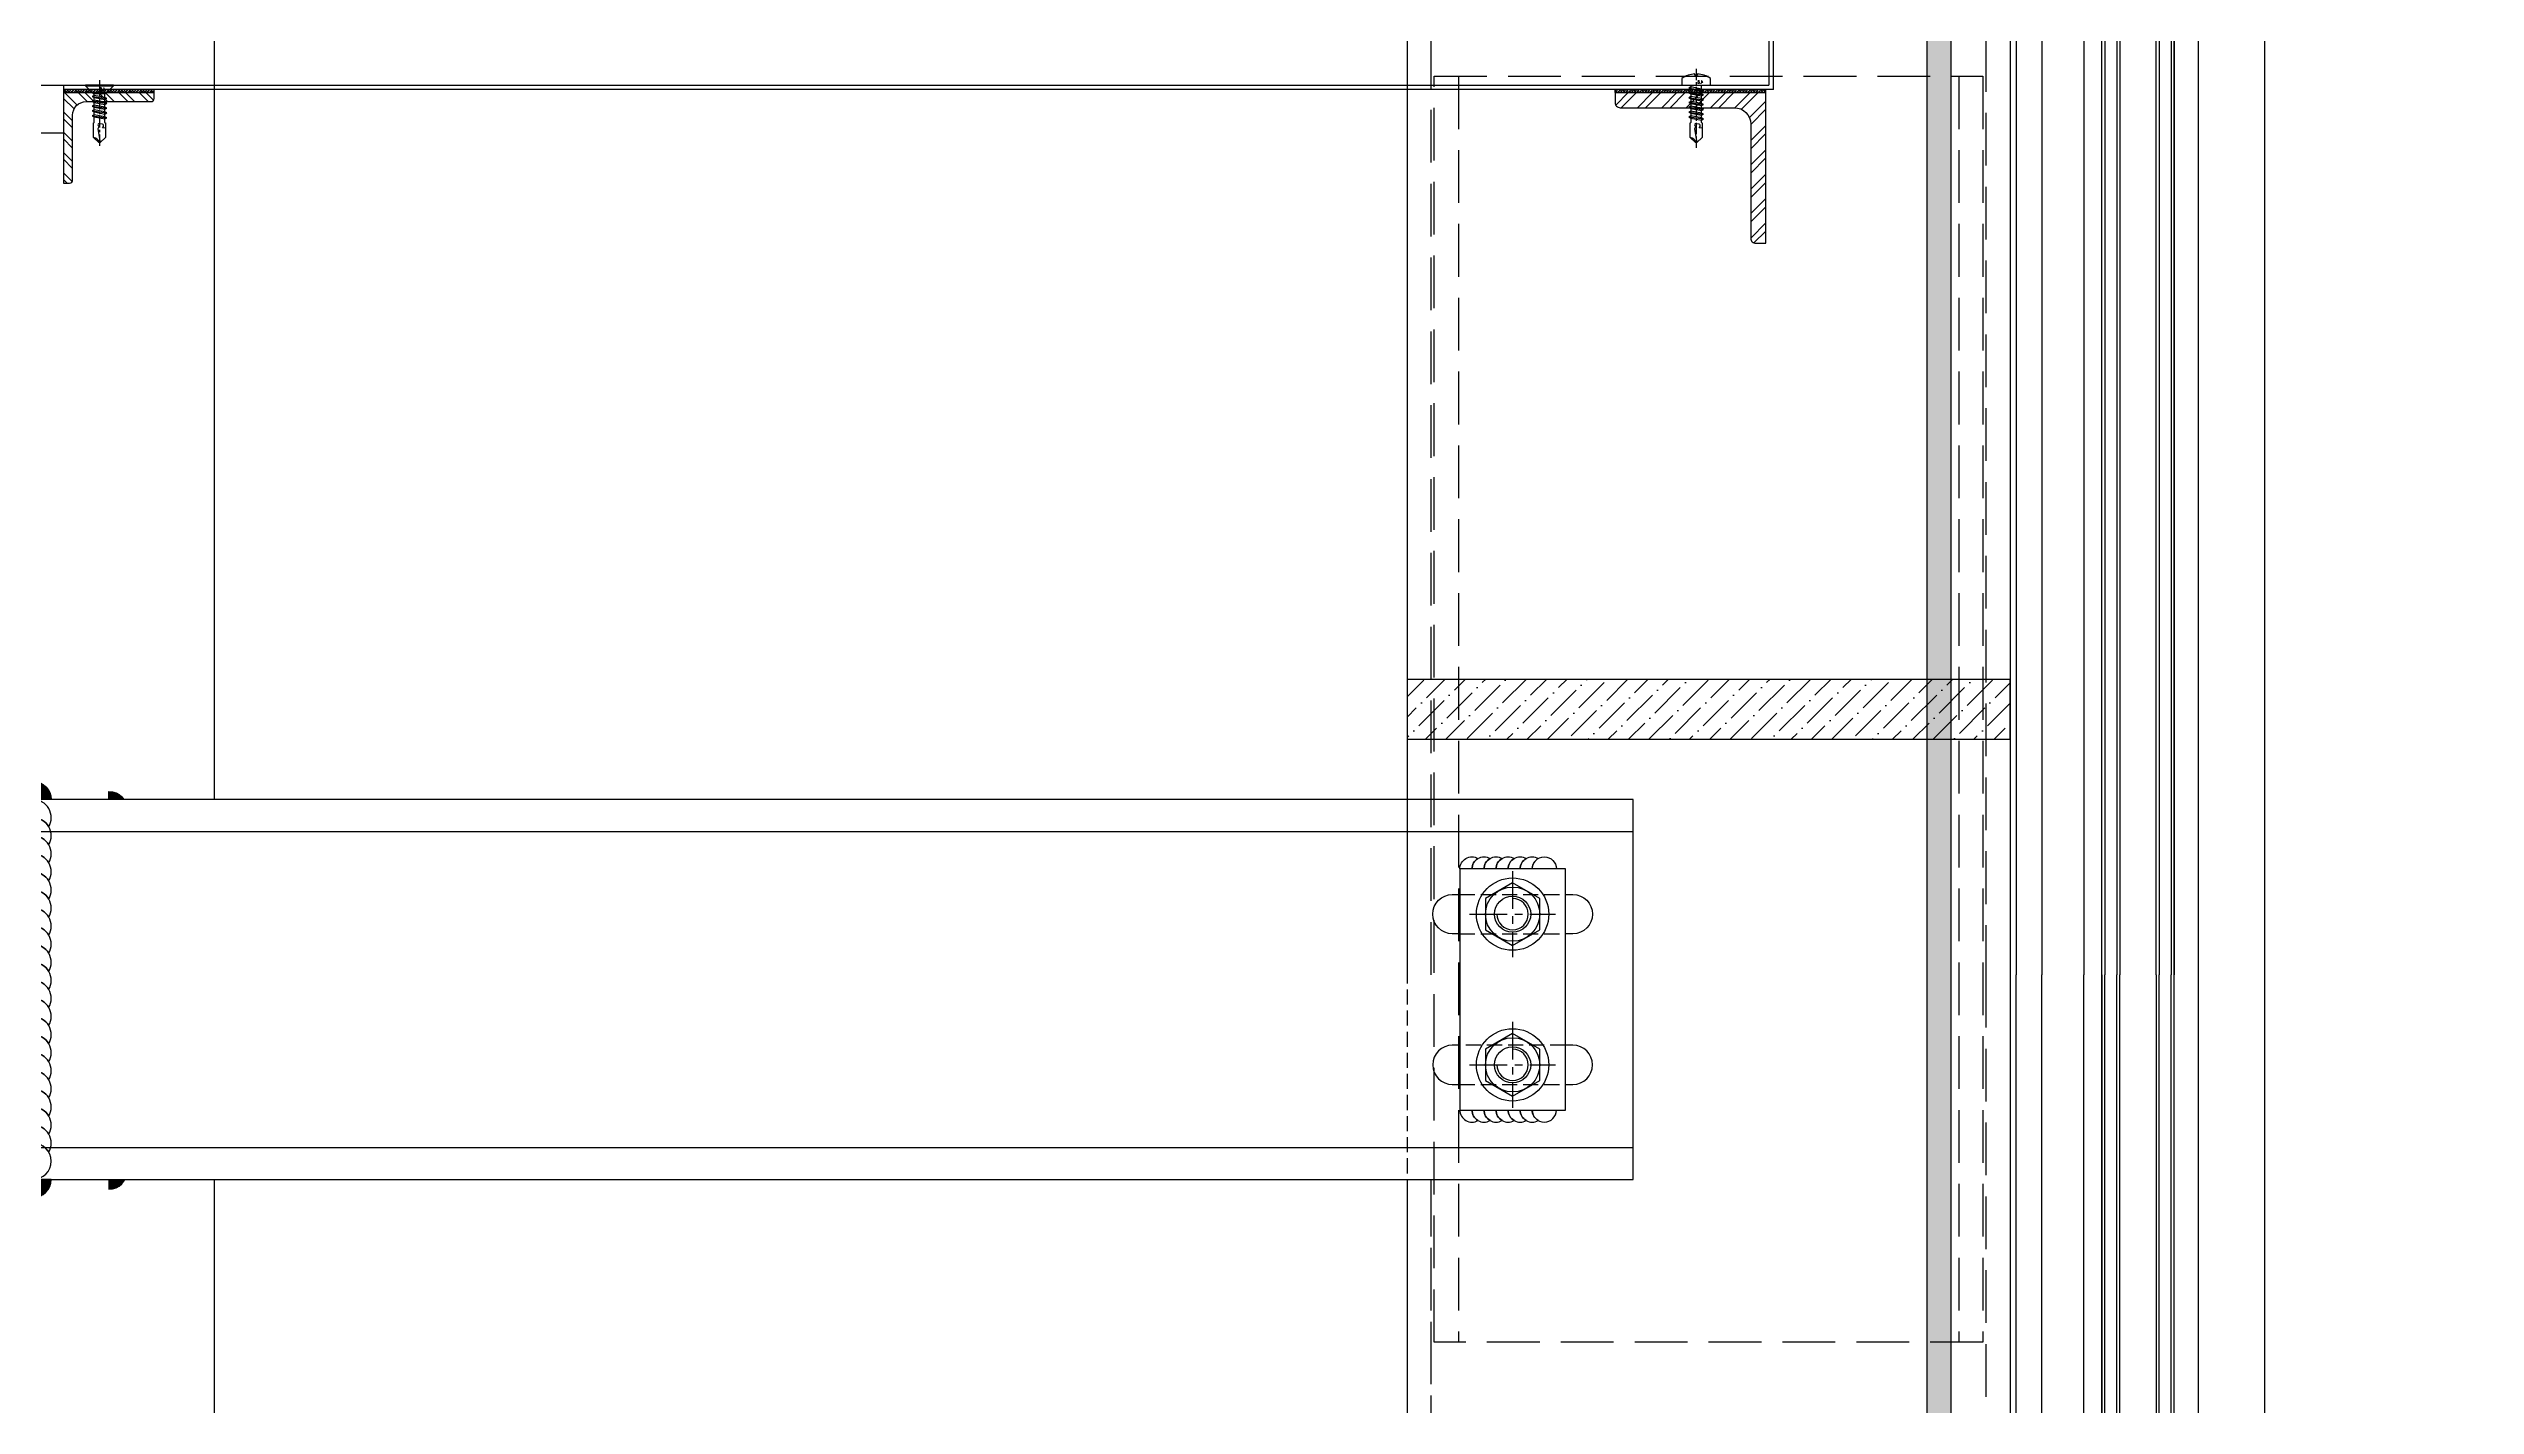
# Model space of a CAD drawing. Extents: x 220580 to 2027826, y -309201 to 71987.
# Drawn here: x 1041400 to 1042205, y -170614 to -170164 of the extents above; entities that cross this region are included whole.
import ezdxf
from ezdxf.enums import TextEntityAlignment as Align

# ---------------------------------------------------------------- set-up
doc = ezdxf.new("R2010")
doc.units = 0
for name, pattern in [('CENTER', [2, 1.25, -0.25, 0.25, -0.25]), ('ZN-CENTER', [2, 1.25, -0.25, 0.25, -0.25]), ('ZN-DASH', [0.35, 0.25, -0.1])]:
    doc.linetypes.add(name, pattern=pattern)
for name, color, linetype in [('!ZN1-填充-8', 8, 'Continuous'), ('!ZN3-其它材质幕墙-60', 60, 'Continuous'), ('!ZN3-玻璃幕墙-4', 4, 'Continuous'), ('!ZN3-铝板幕墙-3', 3, 'Continuous'), ('!ZN4-焊缝-8', 8, 'Continuous'), ('!ZN4-辅助材料-1', 1, 'Continuous'), ('!ZN4-配件-11', 11, 'Continuous'), ('!ZN5-钢材投影-40', 40, 'Continuous'), ('!ZN5-钢材断面-2', 2, 'Continuous'), ('!ZN5-铝材投影-112', 112, 'Continuous'), ('!ZN6-虚线-8', 8, 'ZN-DASH'), ('!ZN6-轴线-1', 1, 'ZN-CENTER'), ('11紧固件', 11, 'Continuous'), ('20剖面图$0$A-LIN-V', 9, 'Continuous'), ('20剖面图$0$建-柱-钢', 9, 'Continuous'), ('4玻璃幕墙', 4, 'Continuous'), ('DIM', 173, 'Continuous'), ('Fill', 8, 'Continuous')]:
    doc.layers.add(name, color=color, linetype=linetype)
doc.layers.add('轮廓线', color=3, linetype='Continuous', lineweight=211)
doc.styles.add('DHTEXT-1', font='ROMANS.shx', dxfattribs={"width": 0.7, "bigfont": 'CHINESE.shx'})
doc.dimstyles.new('ZN200', dxfattribs={"dimscale": 200, "dimtxt": 2.5, "dimasz": 1.5, "dimexe": 1, "dimexo": 2, "dimgap": 0.9, "dimtad": 1, "dimdec": 0, "dimdsep": 46, "dimtxsty": 'DHTEXT-1', "dimblk": 'ARCHTICK', "dimcen": 2.5, "dimclrd": 173, "dimclre": 173, "dimclrt": 7, "dimazin": 2, "dimtfac": 1, "dimtdec": 0, "dimtix": 1, "dimtmove": 2, "dimatfit": 3, "dimfxl": 0, "dimtolj": 1, "dimtzin": 0, "dimarcsym": 0})

# ---------------------------------------------------------------- blocks, each defined once
blk = doc.blocks.new('*U391')
at = {"layer": '4玻璃幕墙', "ltscale": 2}
for p, q in [((0, 8.000001027947292), (-4.028435796499252e-05, 1520.917117915582)), ((23.99995971564204, 8.000001027947292), (23.99995971564204, 1520.91136784805))]:
    blk.add_line(p, q, dxfattribs=at)
blk = doc.blocks.new('*U415')
at = {"linetype": 'ZN-DASH', "ltscale": 20}
blk.add_wipeout([(-505.5585908172803, -60.00000000000023), (-7.673861546209082e-13, -60.00000000000023), (1.1368683772161603e-13, 59.99999999999977), (-505.5585908172803, 59.99999999999977)], dxfattribs=at).dxf.layer = '!ZN6-虚线-8'
at = {"layer": '!ZN4-焊缝-8', "ltscale": 0.1}
h = blk.add_hatch(color=256, dxfattribs=at)
edge = h.paths.add_edge_path()
edge.add_line((-499.5585908172784, 59.99999999999901), (-505.5585908172784, 59.99999999999901))
edge.add_line((-505.5585908172784, 59.99999999999901), (-505.5585908172784, 66.00000000000264))
edge.add_arc((-505.5585908172802, 60.00000000000082), 6.000000000001819, -1.7394086171407253e-11, 89.99999999998272, ccw=False)
h = blk.add_hatch(color=256, dxfattribs=at)
edge = h.paths.add_edge_path()
edge.add_line((-499.5585908172784, -59.99999999999827), (-505.5585908172784, -59.99999999999827))
edge.add_line((-505.5585908172784, -59.99999999999827), (-505.5585908172784, -66.0000000000019))
edge.add_arc((-505.5585908172802, -60.00000000000009), 6.000000000001819, 270.0000000000173, 360.0000000000174)
for points in [[(-499.5585908172784, 59.99999999999901), (-505.5585908172784, 59.99999999999901), (-505.5585908172784, 66.00000000000264, -0.414213562373095)], [(-499.5585908172784, -59.99999999999827), (-505.5585908172784, -59.99999999999827), (-505.5585908172784, -66.0000000000019, 0.414213562373095)]]:
    blk.add_lwpolyline(points, format="xyb", close=True, dxfattribs=at)
at = {"layer": '!ZN4-焊缝-8', "color": 8, "ltscale": 20}
blk.add_lwpolyline([(-505.5585908172784, -57.00000000000053, 0.9999999999999999), (-505.5585908172784, -45.00000000000053, -0.2679491924311229), (-500.3624383945718, -48.00000000000053, 0.5773502691896258), (-505.5585908172784, -39.00000000000053, -0.2679491924311229), (-500.3624383945718, -42.00000000000053, 0.5773502691896258), (-505.5585908172784, -33.00000000000053, -0.2679491924311229), (-500.3624383945718, -36.00000000000053, 0.5773502691896258), (-505.5585908172784, -27.00000000000053, -0.2679491924311229), (-500.3624383945718, -30.00000000000053, 0.5773502691896258), (-505.5585908172784, -21.00000000000053, -0.2679491924311229), (-500.3624383945718, -24.00000000000053, 0.5773502691896258), (-505.5585908172784, -15.00000000000053, -0.2679491924311229), (-500.3624383945718, -18.00000000000053, 0.5773502691896258), (-505.5585908172784, -9.000000000000526, -0.2679491924311229), (-500.3624383945718, -12.00000000000053, 0.5773502691896258), (-505.5585908172784, -3.000000000000526, -0.2679491924311229), (-500.3624383945718, -6.000000000000528, 0.5773502691896258), (-505.5585908172784, 2.999999999999474, -0.2679491924311229), (-500.3624383945718, -5.284661597215745e-13, 0.5773502691896258), (-505.5585908172784, 8.999999999999474, -0.2679491924311229), (-500.3624383945718, 5.999999999999472, 0.5773502691896258), (-505.5585908172784, 14.99999999999947, -0.2679491924311229), (-500.3624383945718, 11.99999999999947, 0.5773502691896258), (-505.5585908172784, 20.99999999999947, -0.2679491924311229), (-500.3624383945718, 17.99999999999947, 0.5773502691896258), (-505.5585908172784, 26.99999999999947, -0.2679491924311229), (-500.3624383945718, 23.99999999999947, 0.5773502691896258), (-505.5585908172784, 32.99999999999947, -0.2679491924311229), (-500.3624383945718, 29.99999999999947, 0.5773502691896258), (-505.5585908172784, 38.99999999999947, -0.2679491924311229), (-500.3624383945718, 35.99999999999947, 0.5773502691896258), (-505.5585908172784, 44.99999999999947, -0.2679491924311229), (-500.3624383945718, 41.99999999999947, 0.5773502691896258), (-505.5585908172784, 50.99999999999947, -0.2679491924311229), (-500.3624383945718, 47.99999999999947, 0.5773502691896258), (-505.5585908172784, 56.99999999999947)], format="xyb", dxfattribs=at)
at = {"layer": '!ZN4-焊缝-8', "ltscale": 0.1}
for points in [[(-57.50000000000347, 42.49999999999267, -0.5773502691896255), (-51.50000000000347, 45.96410161512898, 0.2679491924311229), (-53.50000000000347, 42.49999999999267, -0.5773502691896255), (-47.50000000000347, 45.96410161512898, 0.2679491924311229), (-49.50000000000347, 42.49999999999267, -0.5773502691896255), (-43.50000000000347, 45.96410161512898, 0.2679491924311229), (-45.50000000000347, 42.49999999999267, -0.5773502691896255), (-39.50000000000347, 45.96410161512898, 0.2679491924311229), (-41.50000000000347, 42.49999999999267, -0.5773502691896255), (-35.50000000000347, 45.96410161512898, 0.2679491924311229), (-37.50000000000347, 42.49999999999267, -0.5773502691896255), (-31.50000000000347, 45.96410161512898, 0.2679491924311229), (-33.50000000000347, 42.49999999999267, -0.9999999999999999), (-25.50000000000347, 42.49999999999267, -0.9999999999999999)], [(-57.50000000000438, -42.49999999999278, 0.5773502691896255), (-51.50000000000438, -45.9641016151291, -0.2679491924311229), (-53.50000000000438, -42.49999999999278, 0.5773502691896255), (-47.50000000000438, -45.9641016151291, -0.2679491924311229), (-49.50000000000438, -42.49999999999278, 0.5773502691896255), (-43.50000000000438, -45.9641016151291, -0.2679491924311229), (-45.50000000000438, -42.49999999999278, 0.5773502691896255), (-39.50000000000438, -45.9641016151291, -0.2679491924311229), (-41.50000000000438, -42.49999999999278, 0.5773502691896255), (-35.50000000000438, -45.9641016151291, -0.2679491924311229), (-37.50000000000438, -42.49999999999278, 0.5773502691896255), (-31.50000000000438, -45.9641016151291, -0.2679491924311229), (-33.50000000000438, -42.49999999999278, 0.9999999999999999), (-25.50000000000438, -42.49999999999278, 0.9999999999999999)]]:
    blk.add_lwpolyline(points, format="xyb", dxfattribs=at)
at = {"layer": '!ZN4-配件-11', "linetype": 'ByBlock', "ltscale": 10}
for points in [[(-31.00000000000256, 30.19615242270632), (-40.00000000000256, 35.39230484541261), (-49.00000000000257, 30.19615242270632), (-49.00000000000257, 19.80384757729374), (-40.00000000000256, 14.60769515458745), (-31.00000000000256, 19.80384757729374)], [(-31.00000000000256, -19.80384757729368), (-40.00000000000256, -14.60769515458739), (-49.00000000000257, -19.80384757729368), (-49.00000000000257, -30.19615242270626), (-40.00000000000256, -35.39230484541255), (-31.00000000000256, -30.19615242270626)]]:
    blk.add_lwpolyline(points, close=True, dxfattribs=at)
for centre, radius in [((-40.00000000000256, 25.00000000000003), 12), ((-40.00000000000256, 25.00000000000003), 9), ((-40.00000000000256, 25.00000000000003), 6), ((-40.00000000000256, -24.99999999999997), 12), ((-40.00000000000256, -24.99999999999997), 9), ((-40.00000000000256, -24.99999999999997), 6)]:
    blk.add_circle(centre, radius, dxfattribs=at)
for centre in [(-40.00000000000256, 25.00000000000003), (-40.00000000000256, -24.99999999999997)]:
    blk.add_arc(centre, 5.190000000000509, 180, 90, dxfattribs=at)
at = {"layer": '!ZN5-钢材投影-40'}
for p, q in [((-505.5585908172802, 49.4354466528809), (1.70530256582424e-13, 49.4354466528809)), ((-505.5585908172802, -49.43544665288124), (-7.389644451905042e-13, -49.43544665288124))]:
    blk.add_line(p, q, dxfattribs=at)
for points in [[(-505.5585908172802, -60.00000000000006), (-7.389644451905042e-13, -60.00000000000006), (1.70530256582424e-13, 59.99999999999994), (-505.5585908172802, 59.99999999999994)], [(-57.50000000000075, -42.50000000000006), (-20.00000000000074, -42.50000000000006), (-19.99999999999983, 42.49999999999994), (-59.99999999999984, 42.49999999999994), (-60.00000000000075, -42.50000000000006)]]:
    blk.add_lwpolyline(points, close=True, dxfattribs=at)
for points in [[(-60.00000000000257, 18.5), (-60.00000000000257, 18.5, -0.9999999999999999), (-60.00000000000257, 31.5), (-60.00000000000257, 31.5)], [(-20.00000000000256, 31.5), (-20.00000000000256, 31.5, -0.9999999999999999), (-20.00000000000256, 18.5), (-20.00000000000256, 18.5)], [(-60.00000000000257, -18.5), (-60.00000000000257, -18.5, 0.9999999999999999), (-60.00000000000257, -31.5), (-60.00000000000257, -31.5)], [(-20.00000000000256, -31.5), (-20.00000000000256, -31.5, 0.9999999999999999), (-20.00000000000256, -18.5), (-20.00000000000256, -18.5)]]:
    blk.add_lwpolyline(points, format="xyb", dxfattribs=at)
at = {"layer": '!ZN6-虚线-8', "linetype": 'ZN-DASH', "ltscale": 20}
for p, q in [((-74.99999999999955, 59.99999999999994), (-75.00000000000045, -60.00000000000006)), ((-60.00000000000257, 31.5), (-20.00000000000256, 31.5)), ((-60.00000000000257, 18.5), (-20.00000000000256, 18.5)), ((-20.00000000000256, -18.5), (-60.00000000000257, -18.5)), ((-60.00000000000257, -31.5), (-20.00000000000256, -31.5))]:
    blk.add_line(p, q, dxfattribs=at)
at = {"layer": '!ZN6-轴线-1', "color": 1, "linetype": 'ZN-CENTER', "ltscale": 10}
for p, q in [((-40.00000000000256, 39.27463746114688), (-40.00000000000256, 10.72536253885317)), ((-54.27463746114939, 25.00000000000003), (-25.72536253885568, 25.00000000000003)), ((-40.00000000000256, -10.72536253885311), (-40.00000000000256, -39.27463746114683)), ((-54.27463746114939, -24.99999999999997), (-25.72536253885568, -24.99999999999997))]:
    blk.add_line(p, q, dxfattribs=at)
blk = doc.blocks.new('*U733')
at = {"layer": '!ZN1-填充-8'}
for p, q in [((-23, 8.000001027903636), (-23.00000000001455, 425.0000000494219)), ((-19.00000102947524, 7.999999998435669), (-19.00000102947524, 424.999999019954)), ((-4.999999091349309, 7.999999998435669), (-4.999999091363861, 424.999999019954)), ((-1.000000120824552, 8.000001027903636), (-1.000000120839104, 425.0000000494219))]:
    blk.add_line(p, q, dxfattribs=at)
at = {"layer": '!ZN3-玻璃幕墙-4'}
for points in [[(-24.00000000001455, 425.0000000494219), (-24, 9.000001027903636), (-23, 8.000001027903636), (-19, 8.000001027903636), (-18, 9.000001027903636), (-18.00000000001455, 425.0000000494219)], [(-6.000000000014552, 425.0000000494219), (-6, 9.000001027903636), (-5, 8.000001027903636), (-1, 8.000001027903636), (0, 9.000001027903636), (-1.455191522836685e-11, 425.0000000494219)]]:
    blk.add_lwpolyline(points, dxfattribs=at)
at = {"layer": '!ZN5-钢材投影-40', "ltscale": 0.3}
for p, q in [((-254.4017149738647, 425.0000000494219), (-254.4017149738647, -935.8423944668793)), ((-54.39999999999418, 425.0000000494219), (-54.39999999999418, -935.8423944668793))]:
    blk.add_line(p, q, dxfattribs=at)
at = {"layer": '!ZN5-铝材投影-112'}
for p, q in [((-52.40170605068852, 39.99999999995634), (-52.40170605068852, 425.0000000494219)), ((-43.9017349172791, 39.99999999995634), (-43.9017349172791, 425.0000000494219)), ((-30.00001585268183, 39.99999999995634), (-30.00001585268183, 425.0000000494219)), ((7.999997113627614, 425.0000000494219), (7.999997113627614, -935.8423944668793)), ((30.0000000448199, 425.0000000494219), (30.0000000448199, -935.8423944668793))]:
    blk.add_line(p, q, dxfattribs=at)
at = {"layer": '!ZN6-虚线-8', "color": 8, "linetype": 'ZN-DASH', "ltscale": 70}
for p, q in [((-246.4017149738647, -935.8423944668793), (-246.4017149738647, 425.0000000494219)), ((-62.39999999999418, 425.0000000494219), (-62.39999999999418, -935.8423944668793))]:
    blk.add_line(p, q, dxfattribs=at)
blk = doc.blocks.new('*U753')
at = {"linetype": 'ZN-DASH', "ltscale": 20}
blk.add_wipeout([(-530.7218187139964, -63.00000000000023), (-6.252776074688882e-13, -63.00000000000023), (1.7053025658242404e-13, 62.999999999999886), (-530.7218187139964, 62.999999999999886)], dxfattribs=at).dxf.layer = '!ZN6-虚线-8'
at = {"layer": '!ZN4-焊缝-8', "ltscale": 0.1}
h = blk.add_hatch(color=256, dxfattribs=at)
edge = h.paths.add_edge_path()
edge.add_line((-524.7218187139947, 62.99999999999901), (-530.7218187139947, 62.99999999999901))
edge.add_line((-530.7218187139947, 62.99999999999901), (-530.7218187139947, 69.00000000000264))
edge.add_arc((-530.7218187139965, 63.00000000000082), 6.000000000001819, -1.7394086171407253e-11, 89.99999999998272, ccw=False)
h = blk.add_hatch(color=256, dxfattribs=at)
edge = h.paths.add_edge_path()
edge.add_line((-524.7218187139947, -62.99999999999827), (-530.7218187139947, -62.99999999999827))
edge.add_line((-530.7218187139947, -62.99999999999827), (-530.7218187139947, -69.0000000000019))
edge.add_arc((-530.7218187139965, -63.00000000000009), 6.000000000001819, 270.0000000000173, 360.0000000000174)
for points in [[(-524.7218187139947, 62.99999999999901), (-530.7218187139947, 62.99999999999901), (-530.7218187139947, 69.00000000000264, -0.414213562373095)], [(-524.7218187139947, -62.99999999999827), (-530.7218187139947, -62.99999999999827), (-530.7218187139947, -69.0000000000019, 0.414213562373095)]]:
    blk.add_lwpolyline(points, format="xyb", close=True, dxfattribs=at)
at = {"layer": '!ZN4-焊缝-8', "color": 8, "ltscale": 20}
blk.add_lwpolyline([(-530.7218187139965, -63.00000000000006, 0.9999999999999999), (-530.7218187139965, -51.00000000000006, -0.2679491924311229), (-525.5256662912898, -54.00000000000006, 0.5773502691896258), (-530.7218187139965, -45.00000000000006, -0.2679491924311229), (-525.5256662912898, -48.00000000000006, 0.5773502691896258), (-530.7218187139965, -39.00000000000006, -0.2679491924311229), (-525.5256662912898, -42.00000000000006, 0.5773502691896258), (-530.7218187139965, -33.00000000000006, -0.2679491924311229), (-525.5256662912898, -36.00000000000006, 0.5773502691896258), (-530.7218187139965, -27.00000000000006, -0.2679491924311229), (-525.5256662912898, -30.00000000000006, 0.5773502691896258), (-530.7218187139965, -21.00000000000006, -0.2679491924311229), (-525.5256662912898, -24.00000000000006, 0.5773502691896258), (-530.7218187139965, -15.00000000000006, -0.2679491924311229), (-525.5256662912898, -18.00000000000006, 0.5773502691896258), (-530.7218187139965, -9.000000000000057, -0.2679491924311229), (-525.5256662912898, -12.00000000000006, 0.5773502691896258), (-530.7218187139965, -3.000000000000057, -0.2679491924311229), (-525.5256662912898, -6.000000000000057, 0.5773502691896258), (-530.7218187139965, 2.999999999999943, -0.2679491924311229), (-525.5256662912898, -5.684341886080801e-14, 0.5773502691896258), (-530.7218187139965, 8.999999999999943, -0.2679491924311229), (-525.5256662912898, 5.999999999999943, 0.5773502691896258), (-530.7218187139965, 14.99999999999994, -0.2679491924311229), (-525.5256662912898, 11.99999999999994, 0.5773502691896258), (-530.7218187139965, 20.99999999999994, -0.2679491924311229), (-525.5256662912898, 17.99999999999994, 0.5773502691896258), (-530.7218187139965, 26.99999999999994, -0.2679491924311229), (-525.5256662912898, 23.99999999999994, 0.5773502691896258), (-530.7218187139965, 32.99999999999994, -0.2679491924311229), (-525.5256662912898, 29.99999999999994, 0.5773502691896258), (-530.7218187139965, 38.99999999999994, -0.2679491924311229), (-525.5256662912898, 35.99999999999994, 0.5773502691896258), (-530.7218187139965, 44.99999999999994, -0.2679491924311229), (-525.5256662912898, 41.99999999999994, 0.5773502691896258), (-530.7218187139965, 50.99999999999994, -0.2679491924311229), (-525.5256662912898, 47.99999999999994, 0.5773502691896258), (-530.7218187139965, 56.99999999999994, -0.2679491924311229), (-525.5256662912898, 53.99999999999994, 0.5773502691896258), (-530.7218187139965, 62.99999999999994)], format="xyb", dxfattribs=at)
at = {"layer": '!ZN4-焊缝-8', "ltscale": 0.1}
for points in [[(-57.50000000000347, 39.99999999999267, -0.5773502691896255), (-51.50000000000347, 43.46410161512898, 0.2679491924311229), (-53.50000000000347, 39.99999999999267, -0.5773502691896255), (-47.50000000000347, 43.46410161512898, 0.2679491924311229), (-49.50000000000347, 39.99999999999267, -0.5773502691896255), (-43.50000000000347, 43.46410161512898, 0.2679491924311229), (-45.50000000000347, 39.99999999999267, -0.5773502691896255), (-39.50000000000347, 43.46410161512898, 0.2679491924311229), (-41.50000000000347, 39.99999999999267, -0.5773502691896255), (-35.50000000000347, 43.46410161512898, 0.2679491924311229), (-37.50000000000347, 39.99999999999267, -0.5773502691896255), (-31.50000000000347, 43.46410161512898, 0.2679491924311229), (-33.50000000000347, 39.99999999999267, -0.9999999999999999), (-25.50000000000347, 39.99999999999267, -0.9999999999999999)], [(-57.50000000000438, -39.99999999999278, 0.5773502691896255), (-51.50000000000438, -43.4641016151291, -0.2679491924311229), (-53.50000000000438, -39.99999999999278, 0.5773502691896255), (-47.50000000000438, -43.4641016151291, -0.2679491924311229), (-49.50000000000438, -39.99999999999278, 0.5773502691896255), (-43.50000000000438, -43.4641016151291, -0.2679491924311229), (-45.50000000000438, -39.99999999999278, 0.5773502691896255), (-39.50000000000438, -43.4641016151291, -0.2679491924311229), (-41.50000000000438, -39.99999999999278, 0.5773502691896255), (-35.50000000000438, -43.4641016151291, -0.2679491924311229), (-37.50000000000438, -39.99999999999278, 0.5773502691896255), (-31.50000000000438, -43.4641016151291, -0.2679491924311229), (-33.50000000000438, -39.99999999999278, 0.9999999999999999), (-25.50000000000438, -39.99999999999278, 0.9999999999999999)]]:
    blk.add_lwpolyline(points, format="xyb", dxfattribs=at)
at = {"layer": '!ZN4-配件-11', "linetype": 'ByBlock', "ltscale": 10}
for points in [[(-31.00000000000256, 30.19615242270632), (-40.00000000000256, 35.39230484541261), (-49.00000000000256, 30.19615242270632), (-49.00000000000256, 19.80384757729374), (-40.00000000000256, 14.60769515458745), (-31.00000000000256, 19.80384757729374)], [(-31.00000000000256, -19.80384757729368), (-40.00000000000256, -14.60769515458739), (-49.00000000000256, -19.80384757729368), (-49.00000000000256, -30.19615242270626), (-40.00000000000256, -35.39230484541255), (-31.00000000000256, -30.19615242270626)]]:
    blk.add_lwpolyline(points, close=True, dxfattribs=at)
for centre, radius in [((-40.00000000000256, 25.00000000000003), 12), ((-40.00000000000256, 25.00000000000003), 9), ((-40.00000000000256, 25.00000000000003), 6), ((-40.00000000000256, -24.99999999999997), 12), ((-40.00000000000256, -24.99999999999997), 9), ((-40.00000000000256, -24.99999999999997), 6)]:
    blk.add_circle(centre, radius, dxfattribs=at)
for centre in [(-40.00000000000256, 25.00000000000003), (-40.00000000000256, -24.99999999999997)]:
    blk.add_arc(centre, 5.190000000000509, 180, 90, dxfattribs=at)
at = {"layer": '!ZN5-钢材投影-40'}
for p, q in [((-530.7218187139965, 52.4354466528809), (1.70530256582424e-13, 52.4354466528809)), ((-530.7218187139965, -52.43544665288124), (-7.389644451905042e-13, -52.43544665288124))]:
    blk.add_line(p, q, dxfattribs=at)
for points in [[(-530.7218187139965, -63.00000000000006), (-7.389644451905042e-13, -63.00000000000006), (1.70530256582424e-13, 62.99999999999994), (-530.7218187139965, 62.99999999999994)], [(-57.50000000000074, -40.00000000000006), (-22.50000000000074, -40.00000000000006), (-22.49999999999983, 39.99999999999994), (-57.49999999999983, 39.99999999999994), (-57.50000000000074, -40.00000000000006)]]:
    blk.add_lwpolyline(points, close=True, dxfattribs=at)
for points in [[(-57.50000000000256, 18.5), (-60.00000000000256, 18.5, -0.9999999999999999), (-60.00000000000256, 31.5), (-57.50000000000256, 31.5)], [(-22.50000000000256, 31.5), (-20.00000000000256, 31.5, -0.9999999999999999), (-20.00000000000256, 18.5), (-22.50000000000256, 18.5)], [(-57.50000000000256, -18.5), (-60.00000000000256, -18.5, 0.9999999999999999), (-60.00000000000256, -31.5), (-57.50000000000256, -31.5)], [(-22.50000000000256, -31.5), (-20.00000000000256, -31.5, 0.9999999999999999), (-20.00000000000256, -18.5), (-22.50000000000256, -18.5)]]:
    blk.add_lwpolyline(points, format="xyb", dxfattribs=at)
at = {"layer": '!ZN6-虚线-8', "linetype": 'ZN-DASH', "ltscale": 20}
for p, q in [((-75.00000000002495, 62.99999999999994), (-75.00000000002586, -63.00000000000006)), ((-57.50000000000256, 31.5), (-22.50000000000256, 31.5)), ((-57.50000000000256, 18.5), (-22.50000000000256, 18.5)), ((-22.50000000000256, -18.5), (-57.50000000000256, -18.5)), ((-57.50000000000256, -31.5), (-22.50000000000256, -31.5))]:
    blk.add_line(p, q, dxfattribs=at)
at = {"layer": '!ZN6-轴线-1', "color": 1, "linetype": 'ZN-CENTER', "ltscale": 10}
for p, q in [((-40.00000000000256, 39.27463746114688), (-40.00000000000256, 10.72536253885317)), ((-54.27463746114938, 25.00000000000003), (-25.72536253885568, 25.00000000000003)), ((-40.00000000000256, -10.72536253885311), (-40.00000000000256, -39.27463746114683)), ((-54.27463746114938, -24.99999999999997), (-25.72536253885568, -24.99999999999997))]:
    blk.add_line(p, q, dxfattribs=at)
blk = doc.blocks.new('20250828112527')
at = {"layer": '!ZN1-填充-8', "ltscale": 20}
h = blk.add_hatch(dxfattribs=at)
h.set_pattern_fill('ANSI36', color=256, scale=3)
h.set_pattern_definition([(45, (-125.5199852699297, 19.99999999999636), (2.525697034050701, 9.260889124852564), [11.90625, -2.38125, 0, -2.38125])])
h.paths.add_polyline_path([(125.0017155648384, 19.99999999993452), (125.0017155648384, 39.99999999993452), (-75, 40), (-75, 20)])
at = {"layer": '!ZN4-辅助材料-1', "color": 1, "ltscale": 0.1}
for p, q in [((-75, 40), (-75, 20)), ((125.0017155648384, 19.99999999993452), (125.0017155648384, 39.99999999993452))]:
    blk.add_line(p, q, dxfattribs=at)
at = {"layer": '!ZN5-钢材投影-40', "ltscale": 0.3}
for p, q in [((-75, 40), (125.0017155648384, 39.99999999993452)), ((-75, 20), (125.0017155648384, 19.99999999993452))]:
    blk.add_line(p, q, dxfattribs=at)
at = {"layer": '!ZN6-虚线-8', "color": 8, "linetype": 'ZN-DASH', "ltscale": 70}
for p, q in [((-57.99999940904672, 240.0000000000036), (-57.99999940904672, -179.9999999999964)), ((108.0017155648384, 240.0000000000036), (108.0017155648384, -179.9999999999964))]:
    blk.add_line(p, q, dxfattribs=at)
blk.add_lwpolyline([(116.0017155648384, 240.0000000000036), (116.0017155648384, -179.9999999999964), (-65.99999940904672, -179.9999999999964), (-65.99999940904672, 240.0000000000036)], close=True, dxfattribs=at)
blk = doc.blocks.new('*U732')
at = {"layer": '!ZN1-填充-8'}
for p, q in [((-23, -8.000001027907274), (-23.00000000001455, -1134.999999950542)), ((-19.00000102947524, -7.999999998435669), (-19.00000102947524, -1134.999998921074)), ((-4.999999091349309, -7.999999998435669), (-4.999999091363861, -1134.999998921074)), ((-1.000000120824552, -8.000001027907274), (-1.000000120839104, -1134.999999950542))]:
    blk.add_line(p, q, dxfattribs=at)
at = {"layer": '!ZN3-玻璃幕墙-4'}
for points in [[(-24.00000000001455, -1134.999999950542), (-24, -9.000001027907274), (-23, -8.000001027907274), (-19, -8.000001027907274), (-18, -9.000001027907274), (-18.00000000001455, -1134.999999950542)], [(-6.000000000014552, -1134.999999950542), (-6, -9.000001027903636), (-5, -8.000001027903636), (-1, -8.000001027903636), (0, -9.000001027903636), (-1.455191522836685e-11, -1134.999999950542)]]:
    blk.add_lwpolyline(points, dxfattribs=at)
at = {"layer": '!ZN5-钢材投影-40', "ltscale": 0.3}
for p, q in [((-254.4017149738647, 425.0000000494219), (-254.4017149738647, -1134.999999950542)), ((-54.39999999999418, 425.0000000494219), (-54.39999999999418, -1134.999999950542))]:
    blk.add_line(p, q, dxfattribs=at)
at = {"layer": '!ZN5-铝材投影-112'}
for p, q in [((7.999997113627614, 425.0000000494219), (7.999997113627614, -1134.999999950542)), ((30.0000000448199, 425.0000000494219), (30.0000000448199, -1134.999999950542)), ((-52.40170605068852, -39.99999999995634), (-52.40170605068852, -1134.999999950542)), ((-43.9017349172791, -39.99999999995634), (-43.9017349172791, -1134.999999950542)), ((-30.00001585268183, -39.99999999995634), (-30.00001585268183, -1134.999999950542))]:
    blk.add_line(p, q, dxfattribs=at)
at = {"layer": '!ZN6-虚线-8', "color": 8, "linetype": 'ZN-DASH', "ltscale": 70}
for p, q in [((-246.4017149738647, -1134.999999950542), (-246.4017149738647, 425.0000000494219)), ((-62.39999999999418, 425.0000000494219), (-62.39999999999418, -1134.999999950542))]:
    blk.add_line(p, q, dxfattribs=at)
blk = doc.blocks.new('20250917151804')
at = {"layer": '20剖面图$0$建-柱-钢', "color": 6}
for p, q in [((-250, -1.353910192847252e-07), (0, 0)), ((0, 0), (0, -14.00000013539102)), ((-250, -16.00000013542012), (-250, -1.353910192847252e-07)), ((-129.0000014852267, -16.00000021175947), (-250, -16.00000013539102)), ((-129.0000013760291, -484.0000004415342), (-129.000001484761, -16.00000021173037)), ((-121.0000014852267, -16.00000021175947), (-121.0000015113037, -483.9999997440318)), ((0, -16.00000013539102), (-121.0000014852267, -16.00000021175947)), ((-250.0000030817464, -484.0000009028008), (-129.0000013755634, -484.0000004415633)), ((-250.0000032435637, -500.0000002712477), (-250.0000030586962, -484.0000009028008)), ((-121.0000015113037, -483.9999997440027), (-8.763745427131653e-07, -484.0000001108274)), ((-1.046573743224144e-06, -500.0000006246846), (-250.0000032435637, -500.0000002712477))]:
    blk.add_line(p, q, dxfattribs=at)
at = {"layer": '20剖面图$0$建-柱-钢', "color": 6, "ltscale": 2000}
blk.add_line((-1.046573743224144e-06, -500.0000006246846), (-9.98144969344139e-07, -484.0000001107983), dxfattribs=at)
blk = doc.blocks.new('ZT_角钢(填充)_50X50X5')
at = {"layer": '!ZN1-填充-8'}
h = blk.add_hatch(dxfattribs=at)
h.set_pattern_fill('ANSI32', color=256, scale=0.6, style=0)
h.set_pattern_definition([(45, (-11702.14548385996, -65281.3865768466), (-4.041115254481119, 4.041115254481119), []), (45, (-11699.45140585996, -65281.3865768466), (-4.041115254481119, 4.041115254481119), [])])
h.paths.add_polyline_path([(50, 3.333333333328937, 0.4142135623730951), (48.33333333333394, 5.000000000000455), (10.5, 5, -0.4142135623730951), (5, 10.5), (5, 48.33333333332848, 0.4142135623730951), (3.33333333333394, 50), (0, 50), (0, 0), (50.00000000000182, -6.821210263296962e-12)])
at = {"layer": '!ZN5-钢材断面-2'}
blk.add_lwpolyline([(0, 0), (0, 50), (3.33333333333394, 50, -0.4142135623730951), (5, 48.33333333332848), (5, 10.5, 0.4142135623730951), (10.5, 5), (48.33333333333394, 5.000000000000455, -0.4142135623730951), (50, 3.333333333328937), (50, 4.547473508864641e-13), (0, 0)], format="xyb", dxfattribs=at)
blk = doc.blocks.new('*U2004')
at = {"layer": '!ZN5-钢材断面-2', "extrusion": (0, 0, -1), "zscale": -1, "rotation": 90}
blk.add_blockref('ZT_角钢(填充)_50X50X5', (0, 0), dxfattribs=at)
blk = doc.blocks.new('*U1949')
at = {"color": 0, "linetype": 'CENTER', "ltscale": 3}
blk.add_line((-5.424020796972441, 2.968965134506063e-13), (20.8, 2.966515921798418e-13), dxfattribs=at)
at = {"linetype": 'ByBlock', "ltscale": 10}
for p, q in [((0, 1.789999867445902), (12.37876803610058, 1.790001182417058)), ((0.980701996714231, 2.400000000000388), (1.655298003285623, -2.399999999999794)), ((2.580701996714221, 2.400000180351707), (3.255298003285612, -2.399999819648475)), ((4.180701996714211, 2.400000360703027), (4.855298003285602, -2.399999639297155)), ((5.780701996714201, 2.400000541054347), (6.455298003285593, -2.399999458945835)), ((7.38070199671419, 2.400000721405667), (8.055298003285582, -2.399999278594515)), ((8.980701996714181, 2.400000901756987), (9.655298003285573, -2.399999098243195)), ((10.58070199671417, 2.400001082108306), (11.25529800328556, -2.399998917891875)), ((12.37911330780593, -1.789998812574835), (0, -1.790000231097596))]:
    blk.add_line(p, q, dxfattribs=at)
blk.add_lwpolyline([(-3.299999999999955, 0.4000000000003876), (-3.689993742175107, 0.3999999999999488, -0.1474780726293994), (-2.137196594791703, 4.750000000000297), (0, 4.750000000000293), (0, -4.749999999999703), (-2.137196594791703, -4.749999999999703, -0.1474780726293994), (-3.689993742175107, -0.3999999999993538), (-3.299999999999955, -0.3999999999995669)], format="xyb", close=True, dxfattribs=at)
for points in [[(1.303114339079855, -1.789999999999667), (0.6285183325084631, 1.79000000000026), (0.980701996714231, 2.40000000000016), (1.332885660919771, 1.79000000000026), (2.00748166749139, -1.789999999999667), (1.655298003285623, -2.399999999999794)], [(2.903114339079845, -1.789999819648347), (2.228518332508453, 1.79000018035158), (2.580701996714221, 2.40000018035148), (2.932885660919761, 1.79000018035158), (3.60748166749138, -1.789999819648347), (3.255298003285612, -2.399999819648475)], [(4.503114339079834, -1.789999639297027), (3.828518332508443, 1.7900003607029), (4.180701996714211, 2.4000003607028), (4.532885660919751, 1.7900003607029), (5.20748166749137, -1.789999639297027), (4.855298003285602, -2.399999639297155)], [(6.103114339079825, -1.789999458945708), (5.428518332508434, 1.79000054105422), (5.780701996714201, 2.40000054105412), (6.132885660919742, 1.79000054105422), (6.807481667491361, -1.789999458945708), (6.455298003285593, -2.399999458945835)], [(7.703114339079814, -1.789999278594388), (7.028518332508423, 1.79000072140554), (7.38070199671419, 2.40000072140544), (7.732885660919731, 1.79000072140554), (8.40748166749135, -1.789999278594388), (8.055298003285582, -2.399999278594515)], [(9.303114339079805, -1.789999098243068), (8.628518332508413, 1.790000901756859), (8.980701996714181, 2.400000901756759), (9.332885660919722, 1.790000901756859), (10.00748166749134, -1.789999098243068), (9.655298003285573, -2.399999098243195)], [(10.9031143390798, -1.789998917891748), (10.2285183325084, 1.790001082108179), (10.58070199671417, 2.400001082108079), (10.93288566091971, 1.790001082108179), (11.60748166749133, -1.789998917891748), (11.25529800328556, -2.399998917891875)]]:
    blk.add_lwpolyline(points, close=True, dxfattribs=at)
for points in [[(12.37876803610061, -1.789998373019467, -0.414213562373095), (12.51437409670666, -1.925604433625574), (12.51437409670666, -1.993407463929112), (17.43498771318855, -1.993407463929112), (19, -0.2249860862085828), (19, 0.2249893401696905), (17.43498771318764, 1.993410717890958), (12.51437409670666, 1.993410717891413), (12.51437409670666, 1.925607687586625, -0.3961024401722377), (12.37876803610058, 1.790001182417058)], [(14.28923658521796, -1.993407463929112), (14.15465446581345, -1.026745245996176), (13.70006783590713, -1.308347583106263, -0.5304615897786895), (13.01996537693003, -1.003958735079118), (12.82794170274155, 0.08506163728137572, -0.6513157956771675), (13.39763620375697, 0.4671063739168968), (13.84998178346825, 0.1810643161583467), (14.50829240067856, 0.5673457527031811), (19, -0.2249860862085828, -0.2012259957209903), (17.43498771318764, 1.993410717890958)]]:
    blk.add_lwpolyline(points, format="xyb", dxfattribs=at)
at = {"layer": 'Defpoints', "color": 0, "ltscale": 10, "style": 'DHTEXT-1', "width": 0.7}
blk.add_text('4.8', height=1, rotation=90, dxfattribs=at).set_placement((-0.4943080637851551, -1.360906739295844), align=Align.CENTER)
blk = doc.blocks.new('*U2070')
at = {"color": 0, "linetype": 'CENTER', "ltscale": 3}
blk.add_line((-1.638855127062568, 2.968965134506063e-13), (20.60315537000201, 2.966515921798418e-13), dxfattribs=at)
at = {"linetype": 'ByBlock', "ltscale": 10}
for p, q in [((0.2000000000000473, 4.679999999999915), (0.2000000000001041, -4.620000000000082)), ((3.780701996714244, 2.400000000000309), (4.455298003285636, -2.399999999999873)), ((5.380701996714221, 2.400000274268674), (6.055298003285612, -2.399999725731508)), ((6.980701996714197, 2.400000548537039), (7.655298003285589, -2.399999451463143)), ((8.580701996714176, 2.400000822805405), (9.255298003285567, -2.399999177194777)), ((10.18070199671415, 2.40000109707377), (10.85529800328554, -2.399998902926412)), ((12.37911330780593, -1.789998812574835), (2.799999999999965, -1.790000014990123))]:
    blk.add_line(p, q, dxfattribs=at)
for points in [[(0.2000000000001041, -4.620000000000082), (1.154631945610163e-13, -4.620000000000082), (1.77635683940025e-15, 4.679999999999915), (0.2000000000000473, 4.679999999999915), (2.80000000000007, 2.079999999999864), (2.80000000000007, 2.019999999999926), (2.799999999999956, -2.020000000000088)], [(4.103114339079868, -1.789999999999746), (3.428518332508476, 1.790000000000181), (3.780701996714244, 2.400000000000081), (4.132885660919785, 1.790000000000181), (4.807481667491404, -1.789999999999746), (4.455298003285636, -2.399999999999873)], [(5.703114339079844, -1.78999972573138), (5.028518332508453, 1.790000274268547), (5.380701996714221, 2.400000274268447), (5.732885660919761, 1.790000274268547), (6.40748166749138, -1.78999972573138), (6.055298003285612, -2.399999725731508)], [(7.303114339079821, -1.789999451463015), (6.628518332508429, 1.790000548536912), (6.980701996714197, 2.400000548536812), (7.332885660919738, 1.790000548536912), (8.007481667491357, -1.789999451463015), (7.655298003285589, -2.399999451463143)], [(8.9031143390798, -1.78999917719465), (8.228518332508408, 1.790000822805277), (8.580701996714176, 2.400000822805177), (8.932885660919716, 1.790000822805277), (9.607481667491335, -1.78999917719465), (9.255298003285567, -2.399999177194777)], [(10.50311433907977, -1.789998902926285), (9.828518332508382, 1.790001097073643), (10.18070199671415, 2.400001097073543), (10.53288566091969, 1.790001097073643), (11.20748166749131, -1.789998902926285), (10.85529800328554, -2.399998902926412)]]:
    blk.add_lwpolyline(points, close=True, dxfattribs=at)
blk.add_lwpolyline([(12.4143741038615, 1.790001184964613), (2.800000000000063, 1.790000067781377)], dxfattribs=at)
for points in [[(12.37876803610061, -1.789998373019467, -0.4142135623730951), (12.51437409670666, -1.925604433625574), (12.51437409670666, -1.993407463929112), (17.43498771318855, -1.993407463929112), (19, -0.2249860862085828), (19, 0.2249893401696905), (17.43498771318764, 1.993410717890958), (12.51437409670666, 1.993410717891413), (12.51437409670666, 1.890001184964613, -0.4142135414170628), (12.4143741038615, 1.790001184964613)], [(14.28923658521796, -1.993407463929112), (14.15465446581345, -1.026745245996176), (13.70006783590713, -1.308347583106263, -0.5304615897786895), (13.01996537693003, -1.003958735079118), (12.82794170274155, 0.08506163728137572, -0.6513157956771675), (13.39763620375697, 0.4671063739168968), (13.84998178346825, 0.1810643161583467), (14.50829240067856, 0.5673457527031811), (19, -0.2249860862085828, -0.2012259957209903), (17.43498771318764, 1.993410717890958)]]:
    blk.add_lwpolyline(points, format="xyb", dxfattribs=at)
at = {"layer": 'Defpoints', "color": 0, "ltscale": 10, "style": 'DHTEXT-1', "width": 0.7}
blk.add_text('4.8', height=1, rotation=90, dxfattribs=at).set_placement((1.855691936214973, -0.980834927692489), align=Align.CENTER)
blk = doc.blocks.new('ZN-角钢30X30X3')
at = {"layer": '!ZN1-填充-8'}
h = blk.add_hatch(dxfattribs=at)
h.set_pattern_fill('ANSI32', color=256, scale=0.5, style=0)
h.set_pattern_definition([(45, (0, 0), (-3.367596045400933, 3.367596045400933), []), (45, (2.245065, 0), (-3.367596045400933, 3.367596045400933), [])])
edge = h.paths.add_edge_path()
edge.add_line((0, 0), (-6.661338147750939e-15, 30))
edge.add_line((0, 30), (2, 30))
edge.add_arc((2, 29), 1, 360, 450, ccw=False)
edge.add_line((3, 29), (3.000000000000005, 7.5))
edge.add_arc((7.5, 7.5), 4.5, 180, 270)
edge.add_line((7.5, 3), (29, 3.000000000000005))
edge.add_arc((29, 2), 1, 360, 450, ccw=False)
edge.add_line((30, 2), (30, 0))
edge.add_line((30, 0), (0, -6.661338147750939e-15))
at = {"layer": '!ZN5-钢材断面-2'}
blk.add_lwpolyline([(0, 0), (0, 30), (2, 30, -0.4142135623730951), (3, 29), (3, 7.5, 0.4142135623730951), (7.5, 3), (29, 3, -0.4142135623730951), (30, 2), (30, 0), (0, 0)], format="xyb", dxfattribs=at)
blk = doc.blocks.new('*U2033')
at = {"layer": '!ZN5-钢材断面-2', "extrusion": (0, 0, -1), "zscale": -1, "rotation": 90}
blk.add_blockref('ZN-角钢30X30X3', (0, 0), dxfattribs=at)
blk = doc.blocks.new('_ArchTick')
at = {"color": 0, "linetype": 'ByBlock', "const_width": 0.4}
blk.add_lwpolyline([(-0.5, -0.5), (0.5, 0.5)], dxfattribs=at)
blk = doc.blocks.new('*D1154')
at = {"layer": 'Defpoints', "color": 0, "ltscale": 2000, "transparency": 16777216}
for p in [(1042132.404167852, -169336.4261415169), (1043171.794693128, -169336.4261415169), (1042132.404167852, -170896.4261415169)]:
    blk.add_point(p, dxfattribs=at)
at = {"layer": 'DIM', "color": 173, "linetype": 'ByBlock', "lineweight": -2, "ltscale": 2000, "transparency": 16777216}
for p, q in [((1042532.404167852, -169336.4261415169), (1043371.794693128, -169336.4261415169)), ((1043171.794693128, -170896.4261415169), (1043171.794693128, -169336.4261415169)), ((1042532.404167852, -170896.4261415169), (1043371.794693128, -170896.4261415169))]:
    blk.add_line(p, q, dxfattribs=at)
at = {"layer": 'DIM', "color": 173, "lineweight": -2, "ltscale": 2000, "transparency": 16777216, "xscale": 300, "yscale": 300, "zscale": 300}
for p, rotation in [((1043171.794693128, -169336.4261415169), 90), ((1043171.794693128, -170896.4261415169), 270)]:
    blk.add_blockref('_ArchTick', p, dxfattribs=dict(at, rotation=rotation))
at = {"layer": 'DIM', "color": 7, "ltscale": 2000, "transparency": 16777216, "insert": (1042741.794693128, -170116.4261415171), "char_height": 500, "attachment_point": 5, "rotation": 90, "style": 'DHTEXT-1'}
blk.add_mtext('\\A1;1560', dxfattribs=at)

msp = doc.modelspace()

# ---------------------------------------------------------------- hatches: boundary and pattern name
at = {"layer": '!ZN1-填充-8', "ltscale": 10}
h = msp.add_hatch(dxfattribs=at)
h.set_pattern_fill('AR-CONC', color=8, scale=10, angle=90.00000000000001)
h.set_pattern_definition([(140, (1042030.667493849, -170364.6102336877), (1.5939085538903, 18.2184668996004), [1.905, -20.955]), (85.00000000000001, (1042030.667493849, -170364.6102336877), (-19.105664288218, -3.524282597566706), [1.524, -16.764]), (190.451, (1042030.800318849, -170363.0920336876), (-17.5116687820292, 14.69425016659592), [1.619, -17.809]), (136.1842, (1042025.587493849, -170364.6102336877), (4.2042327932727, 27.10790408921299), [2.857499999999997, -31.43249999999998]), (186.6356, (1042025.937843849, -170362.3512436876), (-24.74255558900493, 23.7404234466237), [2.4285, -26.7135]), (81.18400000000004, (1042025.587493849, -170364.6102336877), (-24.74251178605978, 23.74046058139338), [2.286, -25.146]), (111, (1042026.857493849, -170362.0702336876), (10.22655185167624, 15.16148798353833), [1.905, -20.955]), (56.00000000000004, (1042026.857493849, -170362.0702336876), (-18.41879661223193, 6.1802028347647), [1.524, -16.764]), (161.4514, (1042027.709703849, -170360.8067836876), (-8.192285771605754, 21.34164907701244), [1.618999999999991, -17.80899999999986]), (127.5, (1042030.667493849, -170364.6102336877), (-8.455503887315311, 0.3088603250591783), [0, -16.5608, 0, -17.018, 0, -16.8275]), (97.49999999999993, (1042030.667493849, -170364.6102336877), (-10.01805748181195, 6.68196625103057), [0, -9.702799999999998, 0, -16.1798, 0, -6.413499999999999]), (57.49999999999999, (1042030.667493849, -170370.2744336876), (0.5728743992673375, 13.55905951668714), [0, -6.349999999999964, 0, -19.81199999999986, 0, -26.28899999999986]), (47.5, (1042030.667493849, -170372.8144336876), (-2.54264910333331, 14.8129181386018), [0, -8.255, 0, -13.1572, 0, -18.669])])
edge = h.paths.add_edge_path()
edge.add_line((1042022.667493849, -170157.3803978265), (1042022.667493849, -170853.4261415187))
edge.add_line((1042022.667493849, -170853.4261415187), (1042030.667493849, -170853.4261415187))
edge.add_line((1042030.667493849, -170853.4261415187), (1042030.667493849, -170157.3803978265))
at = {"layer": 'Fill', "ltscale": 800}
h = msp.add_hatch(dxfattribs=at)
h.set_pattern_fill('ANSI38', color=256, scale=0.4, style=0)
h.set_pattern_definition([(45, (1041404.67160763, -170721.777019604), (-0.4490128060534577, 0.4490128060534577), []), (135, (1041404.67160763, -170721.777019604), (-1.347038418160373, 0.4490128060534578), [1.5875, -0.9525000000000001])])
h.paths.add_polyline_path([(1041434.67160763, -170178.7133050811), (1041434.67160763, -170177.7133050922), (1041404.67160763, -170177.7133050922), (1041404.67160763, -170178.7133050811)])
h = msp.add_hatch(dxfattribs=at)
h.set_pattern_fill('ANSI38', color=256, scale=0.4, style=0)
h.set_pattern_definition([(45, (1041919.141890085, -170178.7133051138), (-0.4490128060534577, 0.4490128060534577), []), (135, (1041919.141890085, -170178.7133051138), (-1.347038418160373, 0.4490128060534578), [1.5875, -0.9525000000000001])])
h.paths.add_polyline_path([(1041969.267503454, -170178.7133051138), (1041969.267503454, -170177.7133050922), (1041919.141890085, -170177.7133050922), (1041919.141890085, -170178.7133051138)])

# ---------------------------------------------------------------- linework, layer by layer
at = {"layer": '!ZN3-其它材质幕墙-60', "ltscale": 20, "elevation": -1.403165240869633e-10}
msp.add_lwpolyline([(1042022.667493849, -170157.3803978265), (1042022.667493849, -170853.4261415187), (1042030.667493849, -170853.4261415187), (1042030.667493849, -170157.3803978265)], dxfattribs=at)
at = {"layer": '!ZN3-铝板幕墙-3', "ltscale": 4}
for p, q in [((1041970.267503454, -169377.0343139621), (1041970.267503454, -170176.2133050922)), ((1041971.767503454, -170177.7133050922), (1041971.767503454, -169377.0343139621)), ((1041404.67160763, -170176.2133050922), (1041970.267503454, -170176.2133050922)), ((1041971.767503454, -170177.7133050922), (1041404.67160763, -170177.7133050922))]:
    msp.add_line(p, q, dxfattribs=at)
at = {"layer": '!ZN3-铝板幕墙-3', "ltscale": 800}
msp.add_line((1041404.67160763, -170176.2133050922), (1041404.67160763, -170177.7133050922), dxfattribs=at)
at = {"layer": '11紧固件', "ltscale": 800}
for points in [[(1041434.67160763, -170178.7133050811), (1041434.67160763, -170177.7133050922), (1041404.67160763, -170177.7133050922), (1041404.67160763, -170178.7133050811), (1041434.67160763, -170178.7133050811)], [(1041969.267503454, -170178.7133051138), (1041969.267503454, -170177.7133050922), (1041919.141890085, -170177.7133050922), (1041919.141890085, -170178.7133051138), (1041969.267503454, -170178.7133051138)]]:
    msp.add_lwpolyline(points, dxfattribs=at)
at = {"layer": '20剖面图$0$A-LIN-V'}
msp.add_line((1041454.671606474, -177776.4261403337), (1041454.671608819, -162375.9201578737), dxfattribs=at)

# ---------------------------------------------------------------- block references
at = {"layer": '!ZN4-配件-11', "color": 1, "xscale": -1, "rotation": 90}
for name, p in [('*U1949', (1041946.147058866, -170176.2133050922)), ('*U2070', (1041416.562542743, -170176.2133050922))]:
    msp.add_blockref(name, p, dxfattribs=at)
at = {"layer": '!ZN4-配件-11'}
for name, p, rotation in [('*U2033', (1041404.67160763, -170178.7133050811), 270), ('*U2004', (1041969.267503454, -170178.7133051138), 180)]:
    msp.add_blockref(name, p, dxfattribs=dict(at, rotation=rotation))
at = {"layer": '轮廓线', "ltscale": 2}
msp.add_blockref('*U391', (1042080.671652918, -170896.4261415168), dxfattribs=at)

# ---------------------------------------------------------------- dimensions: what is measured, and where the dimension line sits
at = {"layer": 'DIM', "ltscale": 2000}
dim = msp.add_linear_dim(base=(1043171.794693128, -169336.4261415169), p1=(1042132.404167851, -170896.4261415168), p2=(1042132.404167851, -169336.4261415168), angle=90, dimstyle='ZN200', dxfattribs=at)
dim.commit()
dim.dimension.update_dxf_attribs({"geometry": '*D1154', "text_midpoint": (1042741.794693128, -170116.4261415171)})

# ---------------------------------------------------------------- next in the draw order: block references
at = {"ltscale": 20}
msp.add_blockref('*U415', (1041925.271612634, -170476.5666090832), dxfattribs=at)

# ---------------------------------------------------------------- next in the draw order: linework, layer by layer
at = {"layer": '!ZN5-钢材投影-40', "ltscale": 0.3}
msp.add_line((1041850.271612634, -170536.5666090832), (1041850.206647204, -177194.5113576385), dxfattribs=at)
at = {"layer": '!ZN6-虚线-8', "color": 8, "linetype": 'ZN-DASH', "ltscale": 70}
msp.add_line((1041858.206647204, -177194.5113576385), (1041858.271612634, -170536.5666090832), dxfattribs=at)

# ---------------------------------------------------------------- next in the draw order: block references
at = {"ltscale": 50}
msp.add_blockref('*U733', (1042104.667503454, -170896.4261415168), dxfattribs=at)

# ---------------------------------------------------------------- next in the draw order: block references
at = {"ltscale": 20}
msp.add_blockref('*U753', (1041925.26578848, -170476.2872056333), dxfattribs=at)

# ---------------------------------------------------------------- next in the draw order: block references
at = {"layer": '!ZN6-虚线-8', "ltscale": 50}
msp.add_blockref('20250828112527', (1041925.26578848, -170413.2872056333), dxfattribs=at)
at = {"ltscale": 50}
msp.add_blockref('*U732', (1042104.667503454, -169336.4261415168), dxfattribs=at)
at = {"layer": '20剖面图$0$建-柱-钢', "ltscale": 2000}
msp.add_blockref('20250917151804', (1041404.67160763, -170176.2133050922), dxfattribs=at)

doc.saveas('drawing.dxf')
